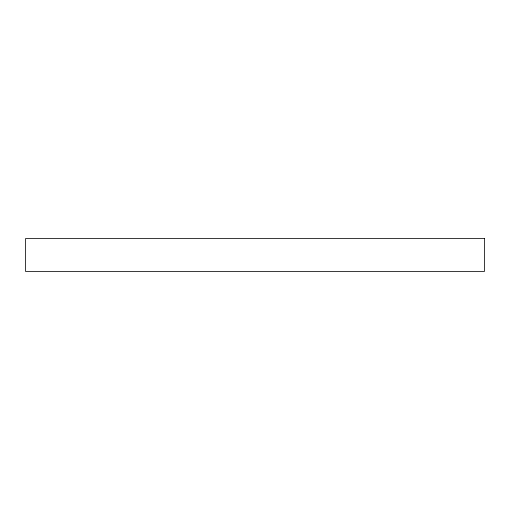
<?xml version="1.0" encoding="UTF-8"?>
<svg xmlns="http://www.w3.org/2000/svg" width="510" height="510" viewBox="0 0 510 510"><rect width="100%" height="100%" fill="white"/><g stroke="black" fill="none" stroke-linecap="round" stroke-linejoin="round"><path stroke-width="0.76" d="M484.5 238.61L25.5 238.61L25.5 271.39L484.5 271.39L484.5 238.61"/></g></svg>
